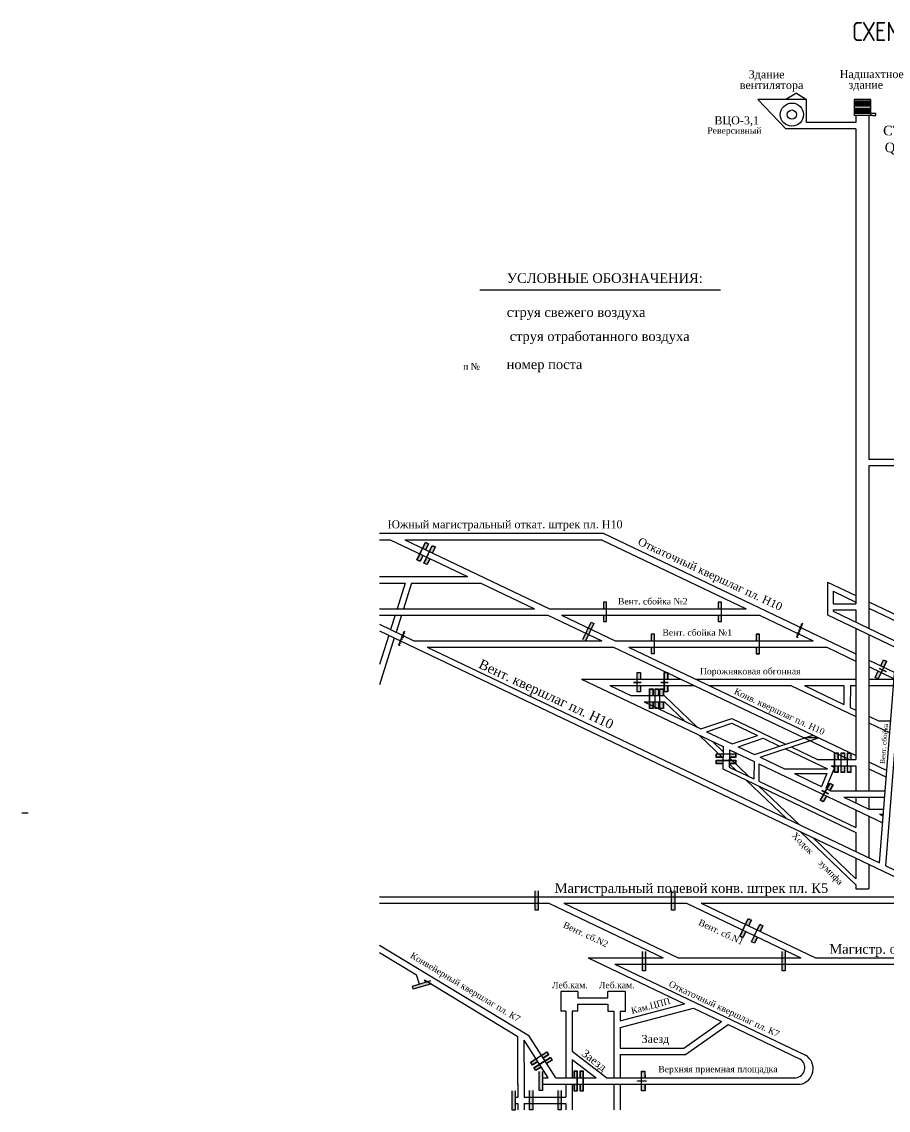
# Model space of a CAD drawing. Header units: millimetres. Extents: x -1074 to 155, y -349 to 354.
# Drawn here: x -1074 to -532, y -326 to 354 of the extents above; entities that cross this region are included whole.
import ezdxf

# ---------------------------------------------------------------- set-up
doc = ezdxf.new("R2010")
doc.units = ezdxf.units.MM
doc.layers.add('Двери', color=7, linetype='Continuous')
doc.layers.add('Перемычки', color=7, linetype='Continuous')
doc.styles.add('ESKD', font='Eskdwin')
doc.styles.get("Standard").update_dxf_attribs({"font": 'TIMES.TTF', "height": 10})

msp = doc.modelspace()

# ---------------------------------------------------------------- hatches: boundary and pattern name
for points in [[(-691.52, -58.25), (-691.52, -58.4), (-689.2, -58.4), (-689.2, -58.25)], [(-686.84, -58.4), (-686.84, -58.25), (-689.1, -58.25), (-689.1, -58.4)], [(-674.55, -58.25), (-674.55, -58.4), (-672.23, -58.4), (-672.23, -58.25)], [(-669.87, -58.4), (-669.87, -58.25), (-672.13, -58.25), (-672.13, -58.4)], [(-579.51, -91.21), (-584.97, -93.03), (-575.9, -92.93)], [(-573.95, -125.68), (-574.02, -125.81), (-571.93, -126.83), (-571.86, -126.7)], [(-569.81, -127.85), (-569.74, -127.72), (-571.77, -126.74), (-571.84, -126.87)], [(-686.55, -307.17), (-689.09, -307.21), (-689.08, -307.38), (-686.55, -307.35)], [(-683.56, -307.14), (-686.55, -307.17), (-686.55, -307.35), (-683.56, -307.31)]]:
    msp.add_hatch(color=256).paths.add_polyline_path(points)
at = {"layer": 'Двери'}
h = msp.add_hatch(color=256, dxfattribs=at)
h.paths.add_polyline_path([(-821.38, 24.59), (-819.62, 28.29), (-821.6, 29.24), (-823.37, 25.54), (-823.28, 25.49), (-821.55, 29.1), (-819.75, 28.24), (-821.47, 24.63)])
h.paths.add_polyline_path([(-825, 21.88), (-823.28, 25.49), (-823.37, 25.54), (-825.09, 21.93)])
h.paths.add_polyline_path([(-824.87, 17.28), (-823.1, 20.98), (-823.19, 21.02), (-824.92, 17.41), (-826.72, 18.27), (-825, 21.88), (-825.09, 21.93), (-826.85, 18.23)])
h = msp.add_hatch(color=3, dxfattribs=at)
h.paths.add_polyline_path([(-819.75, 28.24), (-821.55, 29.1), (-823.28, 25.49), (-821.47, 24.63)])
h.paths.add_polyline_path([(-826.72, 18.27), (-824.92, 17.41), (-823.19, 21.02), (-825, 21.88)])
h = msp.add_hatch(color=256, dxfattribs=at)
h.paths.add_polyline_path([(-817.1, 22.55), (-815.34, 26.25), (-817.32, 27.19), (-819.09, 23.49), (-819, 23.45), (-817.28, 27.06), (-815.47, 26.2), (-817.19, 22.59)])
h.paths.add_polyline_path([(-820.72, 19.84), (-819, 23.45), (-819.09, 23.49), (-820.81, 19.88)])
h.paths.add_polyline_path([(-820.59, 15.24), (-818.82, 18.94), (-818.91, 18.98), (-820.64, 15.37), (-822.44, 16.23), (-820.72, 19.84), (-820.81, 19.88), (-822.58, 16.18)])
h = msp.add_hatch(color=3, dxfattribs=at)
h.paths.add_polyline_path([(-815.47, 26.2), (-817.28, 27.06), (-819, 23.45), (-817.19, 22.59)])
h.paths.add_polyline_path([(-822.44, 16.23), (-820.64, 15.37), (-818.91, 18.98), (-820.72, 19.84)])
h = msp.add_hatch(color=256, dxfattribs=at)
h.paths.add_polyline_path([(-710.43, -12.29), (-710.43, -8.19), (-708.23, -8.19), (-708.23, -12.29), (-708.33, -12.29), (-708.33, -8.29), (-710.33, -8.29), (-710.33, -12.29)])
h.paths.add_polyline_path([(-708.33, -16.29), (-708.33, -12.29), (-708.23, -12.29), (-708.23, -16.29)])
h.paths.add_polyline_path([(-710.43, -20.39), (-710.43, -16.29), (-710.33, -16.29), (-710.33, -20.29), (-708.33, -20.29), (-708.33, -16.29), (-708.23, -16.29), (-708.23, -20.39)])
h = msp.add_hatch(color=3, dxfattribs=at)
h.paths.add_polyline_path([(-710.33, -8.29), (-708.33, -8.29), (-708.33, -12.29), (-710.33, -12.29)])
h.paths.add_polyline_path([(-708.33, -20.29), (-710.33, -20.29), (-710.33, -16.29), (-708.33, -16.29)])
h = msp.add_hatch(color=256, dxfattribs=at)
h.paths.add_polyline_path([(-638.72, -12.29), (-638.72, -8.19), (-636.52, -8.19), (-636.52, -12.29), (-636.62, -12.29), (-636.62, -8.29), (-638.62, -8.29), (-638.62, -12.29)])
h.paths.add_polyline_path([(-636.62, -16.29), (-636.62, -12.29), (-636.52, -12.29), (-636.52, -16.29)])
h.paths.add_polyline_path([(-638.72, -20.39), (-638.72, -16.29), (-638.62, -16.29), (-638.62, -20.29), (-636.62, -20.29), (-636.62, -16.29), (-636.52, -16.29), (-636.52, -20.39)])
h = msp.add_hatch(color=3, dxfattribs=at)
h.paths.add_polyline_path([(-638.62, -8.29), (-636.62, -8.29), (-636.62, -12.29), (-638.62, -12.29)])
h.paths.add_polyline_path([(-636.62, -20.29), (-638.62, -20.29), (-638.62, -16.29), (-636.62, -16.29)])
h = msp.add_hatch(color=256, dxfattribs=at)
h.paths.add_polyline_path([(-680.6, -32.3), (-680.6, -28.2), (-678.4, -28.2), (-678.4, -32.3), (-678.5, -32.3), (-678.5, -28.3), (-680.5, -28.3), (-680.5, -32.3)])
h.paths.add_polyline_path([(-678.5, -36.3), (-678.5, -32.3), (-678.4, -32.3), (-678.4, -36.3)])
h.paths.add_polyline_path([(-680.6, -40.4), (-680.6, -36.3), (-680.5, -36.3), (-680.5, -40.3), (-678.5, -40.3), (-678.5, -36.3), (-678.4, -36.3), (-678.4, -40.4)])
h = msp.add_hatch(color=3, dxfattribs=at)
h.paths.add_polyline_path([(-680.5, -28.3), (-678.5, -28.3), (-678.5, -32.3), (-680.5, -32.3)])
h.paths.add_polyline_path([(-678.5, -40.3), (-680.5, -40.3), (-680.5, -36.3), (-678.5, -36.3)])
h = msp.add_hatch(color=256, dxfattribs=at)
h.paths.add_polyline_path([(-614.93, -32.31), (-614.93, -28.21), (-612.73, -28.21), (-612.73, -32.31), (-612.83, -32.31), (-612.83, -28.31), (-614.83, -28.31), (-614.83, -32.31)])
h.paths.add_polyline_path([(-612.83, -36.31), (-612.83, -32.31), (-612.73, -32.31), (-612.73, -36.31)])
h.paths.add_polyline_path([(-614.93, -40.41), (-614.93, -36.31), (-614.83, -36.31), (-614.83, -40.31), (-612.83, -40.31), (-612.83, -36.31), (-612.73, -36.31), (-612.73, -40.41)])
h = msp.add_hatch(color=3, dxfattribs=at)
h.paths.add_polyline_path([(-614.83, -28.31), (-612.83, -28.31), (-612.83, -32.31), (-614.83, -32.31)])
h.paths.add_polyline_path([(-612.83, -40.31), (-614.83, -40.31), (-614.83, -36.31), (-612.83, -36.31)])
h = msp.add_hatch(color=256, dxfattribs=at)
h.paths.add_polyline_path([(-538.8, -51.51), (-540.56, -55.22), (-538.57, -56.16), (-536.81, -52.46), (-536.9, -52.41), (-538.62, -56.03), (-540.43, -55.17), (-538.71, -51.56)])
h.paths.add_polyline_path([(-535.19, -48.8), (-536.9, -52.41), (-536.81, -52.46), (-535.1, -48.84)])
h.paths.add_polyline_path([(-535.33, -44.2), (-537.09, -47.9), (-537, -47.94), (-535.28, -44.33), (-533.47, -45.19), (-535.19, -48.8), (-535.1, -48.84), (-533.34, -45.14)])
h = msp.add_hatch(color=3, dxfattribs=at)
h.paths.add_polyline_path([(-540.43, -55.17), (-538.62, -56.03), (-536.9, -52.41), (-538.71, -51.56)])
h.paths.add_polyline_path([(-533.47, -45.19), (-535.28, -44.33), (-537, -47.94), (-535.19, -48.8)])
h = msp.add_hatch(color=256, dxfattribs=at)
h.paths.add_polyline_path([(-687.13, -56.19), (-687.13, -52.09), (-689.33, -52.09), (-689.33, -56.19), (-689.23, -56.19), (-689.23, -52.19), (-687.23, -52.19), (-687.23, -56.19)])
h.paths.add_polyline_path([(-689.23, -60.19), (-689.23, -56.19), (-689.33, -56.19), (-689.33, -60.19)])
h.paths.add_polyline_path([(-687.13, -64.29), (-687.13, -60.19), (-687.23, -60.19), (-687.23, -64.19), (-689.23, -64.19), (-689.23, -60.19), (-689.33, -60.19), (-689.33, -64.29)])
h = msp.add_hatch(color=3, dxfattribs=at)
h.paths.add_polyline_path([(-687.23, -52.19), (-689.23, -52.19), (-689.23, -56.19), (-687.23, -56.19)])
h.paths.add_polyline_path([(-689.23, -64.19), (-687.23, -64.19), (-687.23, -60.19), (-689.23, -60.19)])
h = msp.add_hatch(color=256, dxfattribs=at)
h.paths.add_polyline_path([(-670.16, -56.19), (-670.16, -52.09), (-672.36, -52.09), (-672.36, -56.19), (-672.26, -56.19), (-672.26, -52.19), (-670.26, -52.19), (-670.26, -56.19)])
h.paths.add_polyline_path([(-672.26, -60.19), (-672.26, -56.19), (-672.36, -56.19), (-672.36, -60.19)])
h.paths.add_polyline_path([(-670.16, -64.29), (-670.16, -60.19), (-670.26, -60.19), (-670.26, -64.19), (-672.26, -64.19), (-672.26, -60.19), (-672.36, -60.19), (-672.36, -64.29)])
h = msp.add_hatch(color=3, dxfattribs=at)
h.paths.add_polyline_path([(-670.26, -52.19), (-672.26, -52.19), (-672.26, -56.19), (-670.26, -56.19)])
h.paths.add_polyline_path([(-672.26, -64.19), (-670.26, -64.19), (-670.26, -60.19), (-672.26, -60.19)])
h = msp.add_hatch(color=256, dxfattribs=at)
h.paths.add_polyline_path([(-537.95, -49.47), (-538.01, -49.6), (-536.02, -50.54), (-535.96, -50.41)])
h.paths.add_polyline_path([(-535.87, -50.46), (-535.93, -50.59), (-533.79, -51.6), (-533.73, -51.47)])
h = msp.add_hatch(color=256, dxfattribs=at)
h.paths.add_polyline_path([(-679.26, -66.53), (-679.26, -62.43), (-681.46, -62.43), (-681.46, -66.53), (-681.36, -66.53), (-681.36, -62.53), (-679.36, -62.53), (-679.36, -66.53)])
h.paths.add_polyline_path([(-681.36, -70.53), (-681.36, -66.53), (-681.46, -66.53), (-681.46, -70.53)])
h.paths.add_polyline_path([(-679.26, -74.63), (-679.26, -70.53), (-679.36, -70.53), (-679.36, -74.53), (-681.36, -74.53), (-681.36, -70.53), (-681.46, -70.53), (-681.46, -74.63)])
h = msp.add_hatch(color=3, dxfattribs=at)
h.paths.add_polyline_path([(-679.36, -62.53), (-681.36, -62.53), (-681.36, -66.53), (-679.36, -66.53)])
h.paths.add_polyline_path([(-681.36, -74.53), (-679.36, -74.53), (-679.36, -70.53), (-681.36, -70.53)])
h = msp.add_hatch(color=256, dxfattribs=at)
h.paths.add_polyline_path([(-675.83, -66.53), (-675.83, -62.43), (-678.03, -62.43), (-678.03, -66.53), (-677.93, -66.53), (-677.93, -62.53), (-675.93, -62.53), (-675.93, -66.53)])
h.paths.add_polyline_path([(-677.93, -70.53), (-677.93, -66.53), (-678.03, -66.53), (-678.03, -70.53)])
h.paths.add_polyline_path([(-675.83, -74.63), (-675.83, -70.53), (-675.93, -70.53), (-675.93, -74.53), (-677.93, -74.53), (-677.93, -70.53), (-678.03, -70.53), (-678.03, -74.63)])
h = msp.add_hatch(color=3, dxfattribs=at)
h.paths.add_polyline_path([(-675.93, -62.53), (-677.93, -62.53), (-677.93, -66.53), (-675.93, -66.53)])
h.paths.add_polyline_path([(-677.93, -74.53), (-675.93, -74.53), (-675.93, -70.53), (-677.93, -70.53)])
h = msp.add_hatch(color=256, dxfattribs=at)
h.paths.add_polyline_path([(-672.89, -66.53), (-672.89, -62.43), (-675.09, -62.43), (-675.09, -66.53), (-674.99, -66.53), (-674.99, -62.53), (-672.99, -62.53), (-672.99, -66.53)])
h.paths.add_polyline_path([(-674.99, -70.53), (-674.99, -66.53), (-675.09, -66.53), (-675.09, -70.53)])
h.paths.add_polyline_path([(-672.89, -74.63), (-672.89, -70.53), (-672.99, -70.53), (-672.99, -74.53), (-674.99, -74.53), (-674.99, -70.53), (-675.09, -70.53), (-675.09, -74.63)])
h = msp.add_hatch(color=3, dxfattribs=at)
h.paths.add_polyline_path([(-672.99, -62.53), (-674.99, -62.53), (-674.99, -66.53), (-672.99, -66.53)])
h.paths.add_polyline_path([(-674.99, -74.53), (-672.99, -74.53), (-672.99, -70.53), (-674.99, -70.53)])
h = msp.add_hatch(color=256, dxfattribs=at)
h.paths.add_polyline_path([(-631.73, -105.13), (-627.63, -105.13), (-627.63, -102.93), (-631.73, -102.93), (-631.73, -103.03), (-627.73, -103.03), (-627.73, -105.03), (-631.73, -105.03)])
h.paths.add_polyline_path([(-635.73, -103.03), (-631.73, -103.03), (-631.73, -102.93), (-635.73, -102.93)])
h.paths.add_polyline_path([(-639.83, -105.13), (-635.73, -105.13), (-635.73, -105.03), (-639.73, -105.03), (-639.73, -103.03), (-635.73, -103.03), (-635.73, -102.93), (-639.83, -102.93)])
h = msp.add_hatch(color=256, dxfattribs=at)
h.paths.add_polyline_path([(-631.73, -109.13), (-627.63, -109.13), (-627.63, -106.93), (-631.73, -106.93), (-631.73, -107.03), (-627.73, -107.03), (-627.73, -109.03), (-631.73, -109.03)])
h.paths.add_polyline_path([(-635.73, -107.03), (-631.73, -107.03), (-631.73, -106.93), (-635.73, -106.93)])
h.paths.add_polyline_path([(-639.83, -109.13), (-635.73, -109.13), (-635.73, -109.03), (-639.73, -109.03), (-639.73, -107.03), (-635.73, -107.03), (-635.73, -106.93), (-639.83, -106.93)])
h = msp.add_hatch(color=3, dxfattribs=at)
h.paths.add_polyline_path([(-627.73, -105.03), (-627.73, -103.03), (-631.73, -103.03), (-631.73, -105.03)])
h.paths.add_polyline_path([(-639.73, -103.03), (-639.73, -105.03), (-635.73, -105.03), (-635.73, -103.03)])
h = msp.add_hatch(color=3, dxfattribs=at)
h.paths.add_polyline_path([(-627.73, -109.03), (-627.73, -107.03), (-631.73, -107.03), (-631.73, -109.03)])
h.paths.add_polyline_path([(-639.73, -107.03), (-639.73, -109.03), (-635.73, -109.03), (-635.73, -107.03)])
h = msp.add_hatch(color=256, dxfattribs=at)
h.paths.add_polyline_path([(-563.66, -106.45), (-563.66, -102.35), (-565.86, -102.35), (-565.86, -106.45), (-565.76, -106.45), (-565.76, -102.45), (-563.76, -102.45), (-563.76, -106.45)])
h.paths.add_polyline_path([(-565.76, -110.45), (-565.76, -106.45), (-565.86, -106.45), (-565.86, -110.45)])
h.paths.add_polyline_path([(-563.66, -114.55), (-563.66, -110.45), (-563.76, -110.45), (-563.76, -114.45), (-565.76, -114.45), (-565.76, -110.45), (-565.86, -110.45), (-565.86, -114.55)])
h = msp.add_hatch(color=3, dxfattribs=at)
h.paths.add_polyline_path([(-563.76, -102.45), (-565.76, -102.45), (-565.76, -106.45), (-563.76, -106.45)])
h.paths.add_polyline_path([(-565.76, -114.45), (-563.76, -114.45), (-563.76, -110.45), (-565.76, -110.45)])
h = msp.add_hatch(color=256, dxfattribs=at)
h.paths.add_polyline_path([(-559.66, -106.45), (-559.66, -102.35), (-561.86, -102.35), (-561.86, -106.45), (-561.76, -106.45), (-561.76, -102.45), (-559.76, -102.45), (-559.76, -106.45)])
h.paths.add_polyline_path([(-561.76, -110.45), (-561.76, -106.45), (-561.86, -106.45), (-561.86, -110.45)])
h.paths.add_polyline_path([(-559.66, -114.55), (-559.66, -110.45), (-559.76, -110.45), (-559.76, -114.45), (-561.76, -114.45), (-561.76, -110.45), (-561.86, -110.45), (-561.86, -114.55)])
h = msp.add_hatch(color=3, dxfattribs=at)
h.paths.add_polyline_path([(-559.76, -102.45), (-561.76, -102.45), (-561.76, -106.45), (-559.76, -106.45)])
h.paths.add_polyline_path([(-561.76, -114.45), (-559.76, -114.45), (-559.76, -110.45), (-561.76, -110.45)])
h = msp.add_hatch(color=256, dxfattribs=at)
h.paths.add_polyline_path([(-555.66, -106.45), (-555.66, -102.35), (-557.86, -102.35), (-557.86, -106.45), (-557.76, -106.45), (-557.76, -102.45), (-555.76, -102.45), (-555.76, -106.45)])
h.paths.add_polyline_path([(-557.76, -110.45), (-557.76, -106.45), (-557.86, -106.45), (-557.86, -110.45)])
h.paths.add_polyline_path([(-555.66, -114.55), (-555.66, -110.45), (-555.76, -110.45), (-555.76, -114.45), (-557.76, -114.45), (-557.76, -110.45), (-557.86, -110.45), (-557.86, -114.55)])
h = msp.add_hatch(color=3, dxfattribs=at)
h.paths.add_polyline_path([(-555.76, -102.45), (-557.76, -102.45), (-557.76, -106.45), (-555.76, -106.45)])
h.paths.add_polyline_path([(-557.76, -114.45), (-555.76, -114.45), (-555.76, -110.45), (-557.76, -110.45)])
h = msp.add_hatch(color=256, dxfattribs=at)
h.paths.add_polyline_path([(-568.89, -125.92), (-566.85, -122.36), (-568.76, -121.26), (-570.8, -124.82), (-570.71, -124.87), (-568.72, -121.4), (-566.99, -122.4), (-568.98, -125.87)])
h.paths.add_polyline_path([(-572.71, -128.34), (-570.71, -124.87), (-570.8, -124.82), (-572.8, -128.29)])
h.paths.add_polyline_path([(-572.93, -132.94), (-570.89, -129.38), (-570.98, -129.33), (-572.97, -132.8), (-574.7, -131.8), (-572.71, -128.34), (-572.8, -128.29), (-574.84, -131.84)])
h = msp.add_hatch(color=3, dxfattribs=at)
h.paths.add_polyline_path([(-566.99, -122.4), (-568.72, -121.4), (-570.71, -124.87), (-568.98, -125.87)])
h.paths.add_polyline_path([(-574.7, -131.8), (-572.97, -132.8), (-570.98, -129.33), (-572.71, -128.34)])
h = msp.add_hatch(color=256, dxfattribs=at)
h.paths.add_polyline_path([(-750.95, -200.64), (-750.95, -196.54), (-751.05, -196.54), (-751.05, -200.54), (-753.05, -200.54), (-753.05, -196.54), (-753.15, -196.54), (-753.15, -200.64)])
h.paths.add_polyline_path([(-751.05, -196.54), (-750.95, -196.54), (-750.95, -188.44), (-753.15, -188.44), (-753.15, -196.54), (-753.05, -196.54), (-753.05, -188.54), (-751.05, -188.54)])
h = msp.add_hatch(color=3, dxfattribs=at)
h.paths.add_polyline_path([(-753.05, -200.54), (-751.05, -200.54), (-751.05, -196.54), (-753.05, -196.54)])
h.paths.add_polyline_path([(-751.05, -192.54), (-753.05, -192.54), (-753.05, -196.54), (-751.05, -196.54)])
h.paths.add_polyline_path([(-751.05, -192.54), (-751.05, -188.54), (-753.05, -188.54), (-753.05, -192.54)])
h = msp.add_hatch(color=256, dxfattribs=at)
h.paths.add_polyline_path([(-665.68, -200.64), (-665.68, -196.54), (-665.78, -196.54), (-665.78, -200.54), (-667.78, -200.54), (-667.78, -196.54), (-667.88, -196.54), (-667.88, -200.64)])
h.paths.add_polyline_path([(-665.78, -196.54), (-665.68, -196.54), (-665.68, -188.44), (-667.88, -188.44), (-667.88, -196.54), (-667.78, -196.54), (-667.78, -188.54), (-665.78, -188.54)])
h = msp.add_hatch(color=3, dxfattribs=at)
h.paths.add_polyline_path([(-667.78, -200.54), (-665.78, -200.54), (-665.78, -196.54), (-667.78, -196.54)])
h.paths.add_polyline_path([(-665.78, -192.54), (-667.78, -192.54), (-667.78, -196.54), (-665.78, -196.54)])
h.paths.add_polyline_path([(-665.78, -192.54), (-665.78, -188.54), (-667.78, -188.54), (-667.78, -192.54)])
h = msp.add_hatch(color=256, dxfattribs=at)
h.paths.add_polyline_path([(-619.63, -210.51), (-617.87, -206.81), (-619.85, -205.87), (-621.62, -209.57), (-621.53, -209.61), (-619.81, -206), (-618, -206.86), (-619.72, -210.47)])
h.paths.add_polyline_path([(-623.25, -213.22), (-621.53, -209.61), (-621.62, -209.57), (-623.34, -213.18)])
h.paths.add_polyline_path([(-623.12, -217.83), (-621.36, -214.12), (-621.45, -214.08), (-623.17, -217.69), (-624.97, -216.83), (-623.25, -213.22), (-623.34, -213.18), (-625.11, -216.88)])
h = msp.add_hatch(color=3, dxfattribs=at)
h.paths.add_polyline_path([(-618, -206.86), (-619.81, -206), (-621.53, -209.61), (-619.72, -210.47)])
h.paths.add_polyline_path([(-624.97, -216.83), (-623.17, -217.69), (-621.45, -214.08), (-623.25, -213.22)])
h = msp.add_hatch(color=256, dxfattribs=at)
h.paths.add_polyline_path([(-612.41, -213.96), (-610.65, -210.26), (-612.63, -209.31), (-614.4, -213.01), (-614.31, -213.05), (-612.59, -209.44), (-610.78, -210.3), (-612.5, -213.91)])
h.paths.add_polyline_path([(-616.03, -216.66), (-614.31, -213.05), (-614.4, -213.01), (-616.12, -216.62)])
h.paths.add_polyline_path([(-615.9, -221.27), (-614.13, -217.57), (-614.23, -217.53), (-615.95, -221.14), (-617.75, -220.27), (-616.03, -216.66), (-616.12, -216.62), (-617.89, -220.32)])
h = msp.add_hatch(color=3, dxfattribs=at)
h.paths.add_polyline_path([(-610.78, -210.3), (-612.59, -209.44), (-614.31, -213.05), (-612.5, -213.91)])
h.paths.add_polyline_path([(-617.75, -220.27), (-615.95, -221.14), (-614.23, -217.53), (-616.03, -216.66)])
h = msp.add_hatch(color=256, dxfattribs=at)
h.paths.add_polyline_path([(-683.86, -238.57), (-683.86, -234.47), (-683.96, -234.47), (-683.96, -238.47), (-685.96, -238.47), (-685.96, -234.47), (-686.06, -234.47), (-686.06, -238.57)])
h.paths.add_polyline_path([(-683.96, -234.47), (-683.86, -234.47), (-683.86, -226.37), (-686.06, -226.37), (-686.06, -234.47), (-685.96, -234.47), (-685.96, -226.47), (-683.96, -226.47)])
h = msp.add_hatch(color=3, dxfattribs=at)
h.paths.add_polyline_path([(-685.96, -238.47), (-683.96, -238.47), (-683.96, -234.47), (-685.96, -234.47)])
h.paths.add_polyline_path([(-683.96, -230.47), (-685.96, -230.47), (-685.96, -234.47), (-683.96, -234.47)])
h.paths.add_polyline_path([(-683.96, -230.47), (-683.96, -226.47), (-685.96, -226.47), (-685.96, -230.47)])
h = msp.add_hatch(color=256, dxfattribs=at)
h.paths.add_polyline_path([(-596.6, -238.57), (-596.6, -234.47), (-596.7, -234.47), (-596.7, -238.47), (-598.7, -238.47), (-598.7, -234.47), (-598.8, -234.47), (-598.8, -238.57)])
h.paths.add_polyline_path([(-596.7, -234.47), (-596.6, -234.47), (-596.6, -226.37), (-598.8, -226.37), (-598.8, -234.47), (-598.7, -234.47), (-598.7, -226.47), (-596.7, -226.47)])
h = msp.add_hatch(color=3, dxfattribs=at)
h.paths.add_polyline_path([(-598.7, -238.47), (-596.7, -238.47), (-596.7, -234.47), (-598.7, -234.47)])
h.paths.add_polyline_path([(-596.7, -230.47), (-598.7, -230.47), (-598.7, -234.47), (-596.7, -234.47)])
h.paths.add_polyline_path([(-596.7, -230.47), (-596.7, -226.47), (-598.7, -226.47), (-598.7, -230.47)])
h = msp.add_hatch(color=256, dxfattribs=at)
h.paths.add_polyline_path([(-747.89, -293.04), (-744.43, -290.83), (-745.62, -288.98), (-749.07, -291.19), (-749.02, -291.27), (-745.65, -289.12), (-744.57, -290.8), (-747.94, -292.96)])
h.paths.add_polyline_path([(-752.39, -293.43), (-749.02, -291.27), (-749.07, -291.19), (-752.44, -293.35)])
h.paths.add_polyline_path([(-754.71, -297.41), (-751.26, -295.2), (-751.31, -295.11), (-754.68, -297.27), (-755.76, -295.59), (-752.39, -293.43), (-752.44, -293.35), (-755.9, -295.56)])
h = msp.add_hatch(color=3, dxfattribs=at)
h.paths.add_polyline_path([(-744.57, -290.8), (-745.65, -289.12), (-749.02, -291.27), (-747.94, -292.96)])
h.paths.add_polyline_path([(-755.76, -295.59), (-754.68, -297.27), (-751.31, -295.11), (-752.39, -293.43)])
h = msp.add_hatch(color=256, dxfattribs=at)
h.paths.add_polyline_path([(-745.73, -296.41), (-742.28, -294.2), (-743.46, -292.35), (-746.92, -294.56), (-746.86, -294.64), (-743.5, -292.49), (-742.42, -294.17), (-745.79, -296.33)])
h.paths.add_polyline_path([(-750.23, -296.8), (-746.86, -294.64), (-746.92, -294.56), (-750.29, -296.71)])
h.paths.add_polyline_path([(-752.56, -300.78), (-749.1, -298.57), (-749.16, -298.48), (-752.52, -300.64), (-753.6, -298.95), (-750.23, -296.8), (-750.29, -296.71), (-753.74, -298.92)])
h = msp.add_hatch(color=3, dxfattribs=at)
h.paths.add_polyline_path([(-742.42, -294.17), (-743.5, -292.49), (-746.86, -294.64), (-745.79, -296.33)])
h.paths.add_polyline_path([(-753.6, -298.95), (-752.52, -300.64), (-749.16, -298.48), (-750.23, -296.8)])
h = msp.add_hatch(color=256, dxfattribs=at)
h.paths.add_polyline_path([(-728.75, -305.31), (-728.75, -301.21), (-726.55, -301.21), (-726.55, -305.31), (-726.65, -305.31), (-726.65, -301.31), (-728.65, -301.31), (-728.65, -305.31)])
h.paths.add_polyline_path([(-726.65, -309.31), (-726.65, -305.31), (-726.55, -305.31), (-726.55, -309.31)])
h.paths.add_polyline_path([(-728.75, -313.41), (-728.75, -309.31), (-728.65, -309.31), (-728.65, -313.31), (-726.65, -313.31), (-726.65, -309.31), (-726.55, -309.31), (-726.55, -313.41)])
h = msp.add_hatch(color=3, dxfattribs=at)
h.paths.add_polyline_path([(-728.65, -301.31), (-726.65, -301.31), (-726.65, -305.31), (-728.65, -305.31)])
h.paths.add_polyline_path([(-726.65, -313.31), (-728.65, -313.31), (-728.65, -309.31), (-726.65, -309.31)])
h = msp.add_hatch(color=256, dxfattribs=at)
h.paths.add_polyline_path([(-725.03, -305.31), (-725.03, -301.21), (-722.83, -301.21), (-722.83, -305.31), (-722.93, -305.31), (-722.93, -301.31), (-724.93, -301.31), (-724.93, -305.31)])
h.paths.add_polyline_path([(-722.93, -309.31), (-722.93, -305.31), (-722.83, -305.31), (-722.83, -309.31)])
h.paths.add_polyline_path([(-725.03, -313.41), (-725.03, -309.31), (-724.93, -309.31), (-724.93, -313.31), (-722.93, -313.31), (-722.93, -309.31), (-722.83, -309.31), (-722.83, -313.41)])
h = msp.add_hatch(color=3, dxfattribs=at)
h.paths.add_polyline_path([(-724.93, -301.31), (-722.93, -301.31), (-722.93, -305.31), (-724.93, -305.31)])
h.paths.add_polyline_path([(-722.93, -313.31), (-724.93, -313.31), (-724.93, -309.31), (-722.93, -309.31)])
h = msp.add_hatch(color=256, dxfattribs=at)
h.paths.add_polyline_path([(-684.35, -305.32), (-684.36, -301.22), (-686.56, -301.22), (-686.55, -305.32), (-686.45, -305.32), (-686.46, -301.32), (-684.46, -301.32), (-684.45, -305.32)])
h.paths.add_polyline_path([(-686.45, -309.32), (-686.45, -305.32), (-686.55, -305.32), (-686.55, -309.32)])
h.paths.add_polyline_path([(-684.35, -313.42), (-684.35, -309.32), (-684.45, -309.32), (-684.45, -313.32), (-686.45, -313.32), (-686.45, -309.32), (-686.55, -309.32), (-686.55, -313.42)])
h = msp.add_hatch(color=3, dxfattribs=at)
h.paths.add_polyline_path([(-684.46, -301.32), (-686.46, -301.32), (-686.45, -305.32), (-684.45, -305.32)])
h.paths.add_polyline_path([(-686.45, -313.32), (-684.45, -313.32), (-684.45, -309.32), (-686.45, -309.32)])
h = msp.add_hatch(color=256, dxfattribs=at)
h.paths.add_polyline_path([(-686.93, -307.35), (-686.93, -307.18), (-689.09, -307.21), (-689.08, -307.38)])
h.paths.add_polyline_path([(-683.56, -307.31), (-683.56, -307.14), (-686.83, -307.18), (-686.83, -307.35)])
at = {"layer": 'Перемычки'}
h = msp.add_hatch(color=256, dxfattribs=at)
h.paths.add_polyline_path([(-718.12, -20.56), (-719.89, -24.26), (-719.8, -24.3), (-718.07, -20.69), (-716.27, -21.55), (-717.99, -25.16), (-717.9, -25.21), (-716.14, -21.51)])
h.paths.add_polyline_path([(-719.8, -24.3), (-719.89, -24.26), (-723.37, -31.57), (-721.39, -32.52), (-717.9, -25.21), (-717.99, -25.16), (-721.44, -32.38), (-723.24, -31.52)])
h = msp.add_hatch(color=3, dxfattribs=at)
h.paths.add_polyline_path([(-716.27, -21.55), (-718.07, -20.69), (-719.8, -24.3), (-717.99, -25.16)])
h.paths.add_polyline_path([(-721.52, -27.91), (-719.71, -28.77), (-717.99, -25.16), (-719.8, -24.3)])
h.paths.add_polyline_path([(-721.52, -27.91), (-723.24, -31.52), (-721.44, -32.38), (-719.71, -28.77)])
h = msp.add_hatch(color=256, dxfattribs=at)
h.paths.add_polyline_path([(-829.23, -250.08), (-825.31, -248.9), (-825.33, -248.8), (-829.16, -249.96), (-829.74, -248.05), (-825.92, -246.89), (-825.94, -246.79), (-829.87, -247.98)])
h.paths.add_polyline_path([(-825.33, -248.8), (-825.31, -248.9), (-817.55, -246.55), (-818.19, -244.44), (-825.94, -246.79), (-825.92, -246.89), (-818.26, -244.57), (-817.68, -246.48)])
h = msp.add_hatch(color=3, dxfattribs=at)
h.paths.add_polyline_path([(-829.74, -248.05), (-829.16, -249.96), (-825.33, -248.8), (-825.92, -246.89)])
h.paths.add_polyline_path([(-821.51, -247.64), (-822.09, -245.73), (-825.92, -246.89), (-825.33, -248.8)])
h.paths.add_polyline_path([(-821.51, -247.64), (-817.68, -246.48), (-818.26, -244.57), (-822.09, -245.73)])
h = msp.add_hatch(color=256, dxfattribs=at)
h.paths.add_polyline_path([(-748.4, -313.37), (-748.4, -309.27), (-748.5, -309.27), (-748.5, -313.27), (-750.5, -313.27), (-750.5, -309.27), (-750.6, -309.27), (-750.6, -313.37)])
h.paths.add_polyline_path([(-748.5, -309.27), (-748.4, -309.27), (-748.4, -301.17), (-750.6, -301.17), (-750.6, -309.27), (-750.5, -309.27), (-750.5, -301.27), (-748.5, -301.27)])
h = msp.add_hatch(color=3, dxfattribs=at)
h.paths.add_polyline_path([(-750.5, -313.27), (-748.5, -313.27), (-748.5, -309.27), (-750.5, -309.27)])
h.paths.add_polyline_path([(-748.5, -305.27), (-750.5, -305.27), (-750.5, -309.27), (-748.5, -309.27)])
h.paths.add_polyline_path([(-748.5, -305.27), (-748.5, -301.27), (-750.5, -301.27), (-750.5, -305.27)])
h = msp.add_hatch(color=256, dxfattribs=at)
h.paths.add_polyline_path([(-765.36, -325.52), (-765.36, -321.42), (-765.46, -321.42), (-765.46, -325.42), (-767.46, -325.42), (-767.46, -321.42), (-767.56, -321.42), (-767.56, -325.52)])
h.paths.add_polyline_path([(-765.46, -321.42), (-765.36, -321.42), (-765.36, -313.32), (-767.56, -313.32), (-767.56, -321.42), (-767.46, -321.42), (-767.46, -313.42), (-765.46, -313.42)])
h = msp.add_hatch(color=3, dxfattribs=at)
h.paths.add_polyline_path([(-767.46, -325.42), (-765.46, -325.42), (-765.46, -321.42), (-767.46, -321.42)])
h.paths.add_polyline_path([(-765.46, -317.42), (-767.46, -317.42), (-767.46, -321.42), (-765.46, -321.42)])
h.paths.add_polyline_path([(-765.46, -317.42), (-765.46, -313.42), (-767.46, -313.42), (-767.46, -317.42)])
h = msp.add_hatch(color=256, dxfattribs=at)
h.paths.add_polyline_path([(-754.38, -325.37), (-754.38, -321.27), (-754.48, -321.27), (-754.48, -325.27), (-756.48, -325.27), (-756.48, -321.27), (-756.58, -321.27), (-756.58, -325.37)])
h.paths.add_polyline_path([(-754.48, -321.27), (-754.38, -321.27), (-754.38, -313.17), (-756.58, -313.17), (-756.58, -321.27), (-756.48, -321.27), (-756.48, -313.27), (-754.48, -313.27)])
h = msp.add_hatch(color=3, dxfattribs=at)
h.paths.add_polyline_path([(-756.48, -325.27), (-754.48, -325.27), (-754.48, -321.27), (-756.48, -321.27)])
h.paths.add_polyline_path([(-754.48, -317.27), (-756.48, -317.27), (-756.48, -321.27), (-754.48, -321.27)])
h.paths.add_polyline_path([(-754.48, -317.27), (-754.48, -313.27), (-756.48, -313.27), (-756.48, -317.27)])
h = msp.add_hatch(color=256, dxfattribs=at)
h.paths.add_polyline_path([(-736.56, -325.37), (-736.56, -321.27), (-736.66, -321.27), (-736.66, -325.27), (-738.66, -325.27), (-738.66, -321.27), (-738.76, -321.27), (-738.76, -325.37)])
h.paths.add_polyline_path([(-736.66, -321.27), (-736.56, -321.27), (-736.56, -313.17), (-738.76, -313.17), (-738.76, -321.27), (-738.66, -321.27), (-738.66, -313.27), (-736.66, -313.27)])
h = msp.add_hatch(color=3, dxfattribs=at)
h.paths.add_polyline_path([(-738.66, -325.27), (-736.66, -325.27), (-736.66, -321.27), (-738.66, -321.27)])
h.paths.add_polyline_path([(-736.66, -317.27), (-738.66, -317.27), (-738.66, -321.27), (-736.66, -321.27)])
h.paths.add_polyline_path([(-736.66, -317.27), (-736.66, -313.27), (-738.66, -313.27), (-738.66, -317.27)])

# ---------------------------------------------------------------- linework, layer by layer
for p, q in [((-589.77, 309.59), (-596.27, 305.82)), ((-589.77, 309.59), (-583.42, 305.82)), ((-583.42, 305.82), (-613.81, 305.82)), ((-613.81, 305.82), (-596.27, 287.32)), ((-583.42, 305.82), (-596.27, 305.82)), ((-583.42, 291.32), (-583.42, 305.82)), ((-543.41, 305.82), (-553.67, 305.82)), ((-553.67, 305.82), (-553.67, 295.82)), ((-543.41, 304.67), (-553.67, 304.67)), ((-543.41, 303.84), (-553.67, 303.84)), ((-543.41, 303.1), (-553.67, 303.1)), ((-543.41, 302.26), (-553.67, 302.26)), ((-543.41, 301.52), (-553.67, 301.52)), ((-543.41, 300.14), (-553.67, 300.14)), ((-543.41, 299.31), (-553.67, 299.31)), ((-543.41, 305.82), (-543.41, 295.82)), ((-543.41, 298.57), (-553.67, 298.57)), ((-543.41, 297.73), (-553.67, 297.73)), ((-543.41, 296.99), (-553.67, 296.99)), ((-542.21, 295.82), (-553.67, 295.82)), ((-553.67, 295.82), (-553.67, 295.82)), ((-552.56, 295.82), (-552.56, 291.32)), ((-544.56, 295.82), (-544.56, 80.89)), ((-540.05, 297.08), (-543.41, 297.08)), ((-542.21, 295.82), (-540.05, 295.82)), ((-540.05, 295.82), (-540.05, 297.08)), ((-552.56, 287.32), (-596.27, 287.32)), ((-552.56, 287.32), (-596.27, 287.32)), ((-552.56, 291.32), (-583.42, 291.32)), ((-556.56, 291.32), (-583.42, 291.32)), ((-552.56, 287.32), (-552.56, -9.34)), ((-787.68, 186.8), (-637.08, 186.8)), ((-452.5, 80.89), (-544.56, 80.89)), ((-377.34, 76.89), (-544.56, 76.89)), ((-544.56, 76.89), (-544.56, -7.94)), ((-850.38, 34.78), (-710.58, 34.78)), ((-710.58, 34.78), (-552.56, -40.58)), ((-850.38, 30.78), (-843.68, 30.78)), ((-843.68, 30.78), (-795.32, 7.72)), ((-834.39, 30.78), (-744.08, -12.29)), ((-834.39, 30.78), (-711.48, 30.78)), ((-711.48, 30.78), (-621.15, -12.3)), ((-850.38, 7.72), (-795.32, 7.72)), ((-850.38, 3.72), (-834.24, 3.72)), ((-834.24, 3.72), (-839.3, -12.28)), ((-830.24, 3.72), (-835.3, -12.28)), ((-830.24, 3.72), (-811.66, 3.72)), ((-811.66, 3.72), (-786.93, 3.72)), ((-786.93, 3.72), (-753.38, -12.29)), ((-570.37, 4.37), (-552.56, -4.12)), ((-570.37, 4.37), (-570.37, -16.19)), ((-566.78, -1.34), (-552.56, -8.12)), ((-566.78, -1.34), (-566.78, -9.34)), ((-850.38, -12.28), (-807.91, -12.28)), ((-807.91, -12.28), (-753.38, -12.29)), ((-744.08, -12.29), (-621.15, -12.3)), ((-566.78, -9.34), (-552.56, -9.34)), ((-566.78, -12.92), (-552.56, -12.93)), ((-566.78, -12.92), (-566.78, -13.84)), ((-552.56, -12.93), (-552.56, -20.62)), ((-544.56, -7.94), (-544.56, -24.44)), ((-544.56, -7.94), (-435.08, -60.15)), ((-544.56, -11.94), (-521.31, -23.03)), ((-850.38, -16.28), (-799.52, -16.28)), ((-840.57, -16.28), (-843.44, -25.34)), ((-836.57, -16.28), (-839.96, -26.99)), ((-799.52, -16.28), (-744.99, -16.29)), ((-744.99, -16.29), (-711.43, -32.29)), ((-736.6, -16.29), (-703.04, -32.29)), ((-736.6, -16.29), (-612.76, -16.31)), ((-612.76, -16.31), (-579.2, -32.31)), ((-570.37, -16.19), (-527.1, -36.82)), ((-566.78, -13.84), (-522.92, -34.76)), ((-850.38, -22.03), (-828.88, -32.28)), ((-850.38, -26.03), (-517.19, -184.93)), ((-834.6, -26.29), (-838.32, -35.18)), ((-835.56, -26.78), (-834.51, -27.88)), ((-586.03, -21.29), (-589.75, -30.19)), ((-588.9, -26.8), (-587.85, -27.9)), ((-588.4, -25.42), (-587.34, -26.52)), ((-587.86, -24.19), (-586.81, -25.29)), ((-587.41, -22.99), (-586.36, -24.09)), ((-586.98, -21.79), (-585.93, -22.89)), ((-552.56, -24.68), (-552.56, -106.45)), ((-844.53, -28.81), (-850.38, -47.05)), ((-841.06, -30.47), (-850.38, -59.75)), ((-838, -33.03), (-836.95, -34.13)), ((-837.47, -31.8), (-836.42, -32.9)), ((-836.97, -30.41), (-835.92, -31.51)), ((-836.44, -29.18), (-835.38, -30.28)), ((-835.98, -27.98), (-834.93, -29.09)), ((-828.88, -32.28), (-765.96, -32.29)), ((-765.96, -32.29), (-711.43, -32.29)), ((-703.04, -32.29), (-579.2, -32.31)), ((-589.97, -29.32), (-588.92, -30.42)), ((-589.43, -28.03), (-588.38, -29.13)), ((-544.56, -28.5), (-544.56, -126.06)), ((-838.54, -34.31), (-837.49, -35.41)), ((-820.49, -36.28), (-765.96, -36.29)), ((-820.49, -36.28), (-537.78, -171.11)), ((-765.96, -36.29), (-703.94, -36.29)), ((-703.94, -36.29), (-584.97, -93.03)), ((-694.65, -36.3), (-552.56, -104.06)), ((-694.56, -36.31), (-570.78, -36.33)), ((-570.78, -36.33), (-552.56, -45.01)), ((-537.78, -171.11), (-527.1, -36.82)), ((-533.92, -172.95), (-522.92, -34.76)), ((-544.56, -44.4), (-528.32, -52.15)), ((-544.56, -48.4), (-528.63, -56)), ((-724.01, -56.29), (-662, -56.3)), ((-724.01, -56.29), (-635.61, -98.45)), ((-724.01, -56.29), (-724.01, -56.29)), ((-706.33, -60.29), (-653.61, -60.3)), ((-706.33, -60.29), (-693.24, -66.54)), ((-652.7, -56.3), (-552.56, -56.31)), ((-644.31, -60.3), (-593.17, -60.31)), ((-593.17, -60.31), (-552.56, -79.67)), ((-584.78, -60.31), (-560.13, -72.07)), ((-584.78, -60.31), (-560.02, -60.31)), ((-560.02, -60.31), (-560.13, -72.07)), ((-556.02, -60.31), (-556.14, -73.97)), ((-556.02, -60.31), (-552.56, -60.31)), ((-544.56, -56.31), (-528.65, -56.32)), ((-544.56, -60.31), (-528.97, -60.32)), ((-693.24, -66.54), (-672.35, -66.54)), ((-651.5, -86.44), (-672.35, -66.54)), ((-684.86, -70.53), (-672.16, -70.53)), ((-684.86, -70.53), (-649.56, -87.37)), ((-659.49, -82.63), (-672.16, -70.53)), ((-556.14, -73.97), (-552.56, -75.67)), ((-649.56, -87.37), (-630.11, -80.87)), ((-630.11, -80.87), (-596.51, -96.89)), ((-544.56, -79.49), (-538.44, -82.41)), ((-645.86, -89.13), (-630.11, -83.87)), ((-630.11, -83.87), (-614.09, -91.51)), ((-544.56, -83.49), (-531.32, -89.81)), ((-538.44, -82.41), (-530.73, -82.41)), ((-635.71, -105.34), (-650.22, -91.49)), ((-645.86, -89.13), (-629.84, -96.78)), ((-629.84, -96.78), (-614.09, -91.51)), ((-626.19, -98.51), (-610.44, -93.25)), ((-615.96, -103.39), (-579.51, -91.21)), ((-612.35, -105.11), (-575.9, -92.93)), ((-610.44, -93.25), (-600.21, -98.13)), ((-575.9, -92.93), (-584.97, -93.03)), ((-584.97, -93.03), (-556.84, -106.45)), ((-584.97, -93.03), (-584.97, -93.03)), ((-584.97, -93.03), (-584.97, -93.03)), ((-635.66, -101.57), (-642.22, -95.3)), ((-635.61, -98.45), (-635.81, -112.27)), ((-631.65, -100.34), (-631.81, -111.18)), ((-631.65, -100.34), (-616.13, -107.74)), ((-626.19, -98.51), (-615.96, -103.39)), ((-596.6, -99.85), (-570.31, -112.39)), ((-592.91, -98.61), (-576.47, -106.45)), ((-619.38, -117.11), (-631.72, -105.32)), ((-616.13, -107.74), (-616.28, -118.59)), ((-612.35, -105.11), (-597.1, -112.39)), ((-576.47, -106.45), (-552.56, -106.45)), ((-544.56, -107.88), (-533.18, -113.3)), ((-635.81, -112.27), (-552.56, -151.98)), ((-631.81, -111.18), (-616.28, -118.59)), ((-627.37, -113.3), (-631.78, -109.09)), ((-613.15, -109.17), (-613.3, -120.01)), ((-613.15, -109.17), (-535.79, -146.06)), ((-597.1, -112.39), (-570.31, -112.39)), ((-591, -115.3), (-570.72, -115.3)), ((-591, -115.3), (-574.2, -123.31)), ((-570.72, -115.3), (-573.97, -123.42)), ((-566.02, -111.43), (-571.32, -124.68)), ((-568.09, -110.45), (-552.56, -110.45)), ((-568.09, -110.45), (-566.02, -111.43)), ((-552.56, -110.45), (-552.56, -126.06)), ((-544.56, -112.31), (-533.52, -117.57)), ((-595.81, -143.43), (-621.1, -119.29)), ((-613.3, -120.01), (-552.56, -148.98)), ((-587.82, -147.25), (-613.34, -122.87)), ((-574.2, -123.31), (-573.97, -123.42)), ((-571.32, -124.68), (-568.44, -126.06)), ((-568.44, -126.06), (-534.2, -126.06)), ((-560.05, -130.06), (-534.52, -130.06)), ((-560.05, -130.06), (-544.51, -137.47)), ((-552.56, -130.06), (-552.56, -133.63)), ((-544.56, -130.06), (-544.56, -137.44)), ((-1073.85, -139.83), (-1069.85, -139.83)), ((-552.56, -138.06), (-552.56, -148.98)), ((-544.56, -141.88), (-544.56, -167.88)), ((-544.51, -137.47), (-535.11, -137.47)), ((-537.86, -140.64), (-535.36, -140.64)), ((-537.86, -140.64), (-535.45, -141.79)), ((-552.56, -184.73), (-587.44, -151.43)), ((-552.56, -180.91), (-579.45, -155.24)), ((-552.56, -151.98), (-552.56, -164.06)), ((-552.56, -152.39), (-552.56, -164.06)), ((-552.56, -168.06), (-552.56, -180.91)), ((-544.56, -171.88), (-544.56, -187.31)), ((-533.92, -172.95), (-493.36, -192.29)), ((-552.56, -184.73), (-552.56, -187.31)), ((-552.56, -187.31), (-544.56, -187.31)), ((-850.38, -192.29), (-683.82, -192.29)), ((-850.38, -196.29), (-744.44, -196.29)), ((-744.44, -196.29), (-673, -230.36)), ((-735.14, -196.29), (-663.71, -230.36)), ((-735.14, -196.29), (-705.67, -196.29)), ((-713.9, -192.29), (-519.62, -192.29)), ((-713.9, -196.29), (-658.47, -196.29)), ((-696.38, -196.29), (-658.47, -196.29)), ((-679.61, -192.29), (-531.76, -192.29)), ((-658.47, -196.29), (-587.04, -230.36)), ((-649.18, -196.29), (-577.75, -230.36)), ((-649.18, -196.29), (-523.38, -196.29)), ((-649.18, -196.29), (-580.23, -196.29)), ((-570.94, -196.29), (-541.46, -196.29)), ((-850.38, -222.39), (-756.96, -278.91)), ((-850.38, -227.06), (-827.24, -241.06)), ((-719.91, -230.36), (-659.67, -259.09)), ((-719.91, -230.36), (-673, -230.36)), ((-663.71, -230.36), (-587.04, -230.36)), ((-577.75, -230.36), (-522.66, -230.39)), ((-703.14, -234.36), (-584.02, -291.17)), ((-703.14, -234.36), (-568.26, -234.36)), ((-568.39, -234.36), (-499.08, -234.36)), ((-825.25, -246.71), (-827.24, -241.06)), ((-822.16, -244.14), (-763.79, -279.45)), ((-821.63, -245.59), (-822.14, -244.15)), ((-737.01, -251.33), (-737.01, -263.72)), ((-726.37, -251.33), (-737.01, -251.33)), ((-726.37, -251.33), (-726.37, -255.31)), ((-707.6, -255.31), (-707.6, -251.33)), ((-696.44, -251.33), (-707.6, -251.33)), ((-696.44, -263.72), (-696.44, -251.33)), ((-726.37, -255.31), (-707.6, -255.31)), ((-733.79, -263.69), (-737.01, -263.69)), ((-733.79, -263.69), (-733.79, -305.31)), ((-726.33, -263.69), (-729.79, -263.69)), ((-729.79, -263.69), (-729.79, -288.7)), ((-726.33, -263.69), (-726.33, -259.31)), ((-726.33, -259.31), (-707.6, -259.31)), ((-707.6, -259.31), (-707.6, -263.72)), ((-707.6, -263.72), (-703.79, -263.72)), ((-703.79, -263.72), (-703.79, -305.31)), ((-699.79, -269.68), (-659.67, -259.09)), ((-699.79, -273.79), (-654.11, -261.74)), ((-699.79, -263.72), (-696.44, -263.72)), ((-699.79, -263.72), (-699.79, -269.68)), ((-654.11, -261.74), (-636.5, -270.14)), ((-660.09, -286.81), (-636.5, -270.14)), ((-699.79, -273.79), (-699.79, -286.81)), ((-659.07, -290.8), (-632.43, -272.08)), ((-632.43, -272.08), (-587.37, -293.57)), ((-763.79, -309.43), (-763.79, -279.45)), ((-759.76, -309.44), (-759.8, -281.86)), ((-744.79, -305.31), (-759.8, -281.86)), ((-759.79, -281.87), (-759.79, -281.87)), ((-740.07, -305.31), (-756.96, -278.91)), ((-595.59, -281.87), (-595.59, -281.87)), ((-729.79, -288.7), (-708.24, -305.31)), ((-699.79, -286.81), (-660.09, -286.81)), ((-699.79, -290.8), (-699.79, -305.31)), ((-699.79, -290.8), (-659.07, -290.8)), ((-729.79, -293.75), (-729.79, -305.31)), ((-729.79, -293.75), (-714.79, -305.31)), ((-748.5, -305.31), (-744.79, -305.31)), ((-740.07, -305.31), (-714.79, -305.31)), ((-729.79, -305.31), (-729.79, -305.31)), ((-708.24, -305.31), (-590.04, -305.33)), ((-763.79, -309.31), (-763.79, -317.27)), ((-759.79, -309.31), (-759.79, -317.27)), ((-748.5, -309.31), (-587.47, -309.31)), ((-733.79, -309.31), (-733.79, -317.27)), ((-729.79, -309.31), (-729.79, -325.34)), ((-703.79, -309.31), (-703.79, -325.34)), ((-699.79, -309.31), (-699.79, -325.34)), ((-765.3, -317.27), (-763.79, -317.27)), ((-759.79, -317.27), (-733.79, -317.27)), ((-765.3, -321.27), (-763.79, -321.27)), ((-763.79, -321.27), (-763.79, -325.34)), ((-759.79, -321.27), (-759.79, -325.34)), ((-759.79, -321.27), (-733.79, -321.27)), ((-733.79, -321.27), (-733.79, -325.34)), ((-733.79, -321.27), (-733.79, -325.34))]:
    msp.add_line(p, q)
for radius in [7.24, 2.91]:
    msp.add_circle((-592.55, 296.27), radius)
for centre, radius, start, end in [((-589.09, -299.61), 9.84, 279.46225, 58.96405), ((-590.93, -298.94), 6.45, 277.94313, 56.41252)]:
    msp.add_arc(centre, radius, start, end)
at = {"layer": 'Двери'}
for p, q in [((-538.01, -49.6), (-533.79, -51.6)), ((-537.95, -49.47), (-533.73, -51.47)), ((-533.73, -51.47), (-533.79, -51.6)), ((-691.52, -58.25), (-686.84, -58.25)), ((-691.52, -58.4), (-686.84, -58.4)), ((-690.75, -58.25), (-690.75, -58.4)), ((-674.55, -58.25), (-669.87, -58.25)), ((-674.55, -58.4), (-669.87, -58.4)), ((-673.78, -58.25), (-673.78, -58.4)), ((-574.01, -125.81), (-569.81, -127.85)), ((-573.95, -125.68), (-569.74, -127.72))]:
    msp.add_line(p, q, dxfattribs=at)
for points in [[(-823.1, 20.98), (-824.87, 17.28), (-826.85, 18.23), (-821.6, 29.24), (-819.62, 28.29), (-821.38, 24.59)], [(-823.19, 21.02), (-824.92, 17.41), (-826.72, 18.27), (-821.55, 29.1), (-819.75, 28.24), (-821.47, 24.63)], [(-818.82, 18.94), (-820.59, 15.24), (-822.58, 16.18), (-817.32, 27.19), (-815.34, 26.25), (-817.1, 22.55)], [(-818.91, 18.98), (-820.64, 15.37), (-822.44, 16.23), (-817.28, 27.06), (-815.47, 26.2), (-817.19, 22.59)], [(-710.33, -16.29), (-710.33, -20.29), (-708.33, -20.29), (-708.33, -8.29), (-710.33, -8.29), (-710.33, -12.29)], [(-638.72, -16.29), (-638.72, -20.39), (-636.52, -20.39), (-636.52, -8.19), (-638.72, -8.19), (-638.72, -12.29)], [(-638.62, -16.29), (-638.62, -20.29), (-636.62, -20.29), (-636.62, -8.29), (-638.62, -8.29), (-638.62, -12.29)], [(-678.4, -32.29), (-678.4, -28.2), (-680.6, -28.2), (-680.6, -32.3)], [(-680.5, -36.3), (-680.5, -40.3), (-678.5, -40.3), (-678.5, -28.3), (-680.5, -28.3), (-680.5, -32.3)], [(-614.93, -36.31), (-614.93, -40.41), (-612.73, -40.41), (-612.73, -28.21), (-614.93, -28.21), (-614.93, -32.31)], [(-614.83, -36.31), (-614.83, -40.31), (-612.83, -40.31), (-612.83, -28.31), (-614.83, -28.31), (-614.83, -32.31)], [(-537.09, -47.9), (-535.33, -44.2), (-533.34, -45.14), (-538.57, -56.16), (-540.56, -55.22), (-538.63, -51.16)], [(-537, -47.94), (-535.28, -44.33), (-533.47, -45.19), (-538.62, -56.03), (-540.43, -55.17), (-538.54, -51.2)], [(-687.13, -60.19), (-687.13, -64.29), (-689.33, -64.29), (-689.33, -52.09), (-687.13, -52.09), (-687.13, -56.19)], [(-687.23, -60.19), (-687.23, -64.19), (-689.23, -64.19), (-689.23, -52.19), (-687.23, -52.19), (-687.23, -56.19)], [(-670.16, -60.19), (-670.16, -64.29), (-672.36, -64.29), (-672.36, -52.09), (-670.16, -52.09), (-670.16, -56.19)], [(-670.26, -60.19), (-670.26, -64.19), (-672.26, -64.19), (-672.26, -52.19), (-670.26, -52.19), (-670.26, -56.19)], [(-679.26, -70.53), (-679.26, -74.63), (-681.46, -74.63), (-681.46, -62.43), (-679.26, -62.43), (-679.26, -66.53)], [(-679.36, -70.53), (-679.36, -74.53), (-681.36, -74.53), (-681.36, -62.53), (-679.36, -62.53), (-679.36, -66.53)], [(-675.83, -70.53), (-675.83, -74.63), (-678.03, -74.63), (-678.03, -62.43), (-675.83, -62.43), (-675.83, -66.53)], [(-675.93, -70.53), (-675.93, -74.53), (-677.93, -74.53), (-677.93, -62.53), (-675.93, -62.53), (-675.93, -66.53)], [(-672.89, -70.53), (-672.89, -74.63), (-675.09, -74.63), (-675.09, -62.43), (-672.89, -62.43), (-672.89, -66.53)], [(-672.99, -70.53), (-672.99, -74.53), (-674.99, -74.53), (-674.99, -62.53), (-672.99, -62.53), (-672.99, -66.53)], [(-635.73, -105.13), (-639.83, -105.13), (-639.83, -102.93), (-627.63, -102.93), (-627.63, -105.13), (-631.73, -105.13)], [(-635.73, -109.13), (-639.83, -109.13), (-639.83, -106.93), (-627.63, -106.93), (-627.63, -109.13), (-631.73, -109.13)], [(-635.73, -105.03), (-639.73, -105.03), (-639.73, -103.03), (-627.73, -103.03), (-627.73, -105.03), (-631.73, -105.03)], [(-635.73, -109.03), (-639.73, -109.03), (-639.73, -107.03), (-627.73, -107.03), (-627.73, -109.03), (-631.73, -109.03)], [(-563.66, -110.45), (-563.66, -114.55), (-565.86, -114.55), (-565.86, -102.35), (-563.66, -102.35), (-563.66, -106.45)], [(-563.76, -110.45), (-563.76, -114.45), (-565.76, -114.45), (-565.76, -102.45), (-563.76, -102.45), (-563.76, -106.45)], [(-559.66, -110.45), (-559.66, -114.55), (-561.86, -114.55), (-561.86, -102.35), (-559.66, -102.35), (-559.66, -106.45)], [(-559.76, -110.45), (-559.76, -114.45), (-561.76, -114.45), (-561.76, -102.45), (-559.76, -102.45), (-559.76, -106.45)], [(-555.66, -110.45), (-555.66, -114.55), (-557.86, -114.55), (-557.86, -102.35), (-555.66, -102.35), (-555.66, -106.45)], [(-555.76, -110.45), (-555.76, -114.45), (-557.76, -114.45), (-557.76, -102.45), (-555.76, -102.45), (-555.76, -106.45)], [(-570.89, -129.38), (-572.93, -132.94), (-574.84, -131.84), (-568.76, -121.26), (-566.85, -122.36), (-568.89, -125.92)], [(-570.98, -129.33), (-572.97, -132.8), (-574.7, -131.8), (-568.72, -121.4), (-566.99, -122.4), (-568.98, -125.87)], [(-751.05, -188.54), (-751.05, -200.54), (-753.05, -200.54), (-753.05, -188.54)], [(-665.78, -188.54), (-665.78, -200.54), (-667.78, -200.54), (-667.78, -188.54)], [(-621.36, -214.12), (-623.12, -217.83), (-625.11, -216.88), (-619.85, -205.87), (-617.87, -206.81), (-619.63, -210.51)], [(-621.45, -214.08), (-623.17, -217.69), (-624.97, -216.83), (-619.81, -206), (-618, -206.86), (-619.72, -210.47)], [(-614.13, -217.57), (-615.9, -221.27), (-617.89, -220.32), (-612.63, -209.31), (-610.65, -210.26), (-612.41, -213.96)], [(-614.23, -217.53), (-615.95, -221.14), (-617.75, -220.27), (-612.59, -209.44), (-610.78, -210.3), (-612.5, -213.91)], [(-683.96, -226.47), (-683.96, -238.47), (-685.96, -238.47), (-685.96, -226.47)], [(-596.7, -226.47), (-596.7, -238.47), (-598.7, -238.47), (-598.7, -226.47)], [(-751.26, -295.2), (-754.71, -297.41), (-755.9, -295.56), (-745.62, -288.98), (-744.43, -290.83), (-747.89, -293.04)], [(-751.31, -295.11), (-754.68, -297.27), (-755.76, -295.59), (-745.65, -289.12), (-744.57, -290.8), (-747.94, -292.96)], [(-749.1, -298.57), (-752.56, -300.78), (-753.74, -298.92), (-743.46, -292.35), (-742.28, -294.2), (-745.73, -296.41)], [(-749.16, -298.48), (-752.52, -300.64), (-753.6, -298.95), (-743.5, -292.49), (-742.42, -294.17), (-745.79, -296.33)], [(-728.75, -309.31), (-728.75, -313.41), (-726.55, -313.41), (-726.55, -301.21), (-728.75, -301.21), (-728.75, -305.31)], [(-728.65, -309.31), (-728.65, -313.31), (-726.65, -313.31), (-726.65, -301.31), (-728.65, -301.31), (-728.65, -305.31)], [(-725.03, -309.31), (-725.03, -313.41), (-722.83, -313.41), (-722.83, -301.21), (-725.03, -301.21), (-725.03, -305.31)], [(-724.93, -309.31), (-724.93, -313.31), (-722.93, -313.31), (-722.93, -301.31), (-724.93, -301.31), (-724.93, -305.31)], [(-684.35, -309.32), (-684.35, -313.42), (-686.55, -313.42), (-686.56, -301.22), (-684.36, -301.22), (-684.35, -305.32)], [(-684.45, -309.32), (-684.45, -313.32), (-686.45, -313.32), (-686.46, -301.32), (-684.46, -301.32), (-684.45, -305.32)]]:
    msp.add_lwpolyline(points, dxfattribs=at)
msp.add_lwpolyline([(-689.09, -307.21), (-683.56, -307.14), (-683.56, -307.31), (-689.08, -307.38)], close=True, dxfattribs=at)
at = {"layer": 'Перемычки'}
for points in [[(-723.24, -31.52), (-718.07, -20.69), (-716.27, -21.55), (-721.44, -32.38)], [(-817.68, -246.48), (-829.16, -249.96), (-829.74, -248.05), (-818.26, -244.57)], [(-748.5, -301.27), (-748.5, -313.27), (-750.5, -313.27), (-750.5, -301.27)], [(-765.46, -313.42), (-765.46, -325.42), (-767.46, -325.42), (-767.46, -313.42)], [(-754.48, -313.27), (-754.48, -325.27), (-756.48, -325.27), (-756.48, -313.27)], [(-736.66, -313.27), (-736.66, -325.27), (-738.66, -325.27), (-738.66, -313.27)]]:
    msp.add_lwpolyline(points, dxfattribs=at)

# ---------------------------------------------------------------- texts
at = {"lineweight": 25, "style": 'ESKD'}
msp.add_text('СХЕМА ВЫСТАВЛЕНИЯ ПОСТОВ', height=12, dxfattribs=at).set_placement((-554.7, 342.19))
for s, height, p in [('Здание', 5, (-619.56, 318.92)), ('Надшахтное', 5, (-562.7, 319.1)), ('вентилятора', 5, (-625.13, 312.25)), ('здание', 5, (-557.18, 312.43)), ('ВЦО-3,1', 5, (-640.99, 290.2)), ('Реверсивный', 4, (-645.41, 284.36)), ('СТВОЛ №2"бис"', 6, (-535.54, 283.33)), ('Q - ', 6, (-534.54, 272.8)), ('УСЛОВНЫЕ ОБОЗНАЧЕНИЯ:', 6, (-770.74, 191.18)), ('струя свежего воздуха', 6, (-770.74, 169.93)), ('струя отработанного воздуха', 6, (-768.91, 154.89)), ('п №', 4, (-798.03, 137.09)), ('номер поста', 6, (-770.82, 137.34)), ('Южный магистральный откат. штрек пл. Н10', 5, (-845.27, 37.91)), ('Вент. сбойка №2', 4, (-701.26, -9.64)), ('Вент. сбойка №1', 4, (-673.46, -29.15)), ('Порожняковая обгонная', 4, (-650.04, -53.29)), ('Магистральный полевой конв. штрек пл. К5', 6, (-740.84, -189.79)), ('Магистр. откат. штрек пл. К5', 6, (-569.19, -227.78)), ('Леб.кам.', 4, (-742.48, -249.35)), ('Леб.кам.', 4, (-713.17, -249.35)), ('Заезд', 5, (-686.5, -283.5)), ('Верхняя приемная площадка', 4, (-676.04, -301.83))]:
    msp.add_text(s, height=height).set_placement(p)
for s, height, rotation, p in [('Откаточный квершлаг пл. Н10', 5, 335, (-689.33, 27.97)), ('Вент. квершлаг пл. Н10', 6, 335, (-788.89, -48.96)), ('Конв. квершлаг пл. Н10', 4, 335, (-629.06, -65.28)), ('Вент. сбойка', 3, 85.39926, (-534.51, -109.33)), ('Ходок     зумпфа', 4, 314, (-592.92, -154.21)), ('Вент. сб.N2', 4, 335, (-735.97, -211.14)), ('Вент. сб.N1', 4, 335, (-651.38, -209.63)), ('Конвейерный квершлаг пл. К7', 4, 329, (-831.44, -229.96)), ('Откаточный квершлаг пл. К7', 4, 335, (-669.92, -248.07)), ('Кам.ЦПП', 4, 15, (-692.45, -265.52)), ('Заезд', 5, 322.45687, (-724.42, -291.05))]:
    msp.add_text(s, height=height, rotation=rotation).set_placement(p)

doc.saveas('drawing.dxf')
